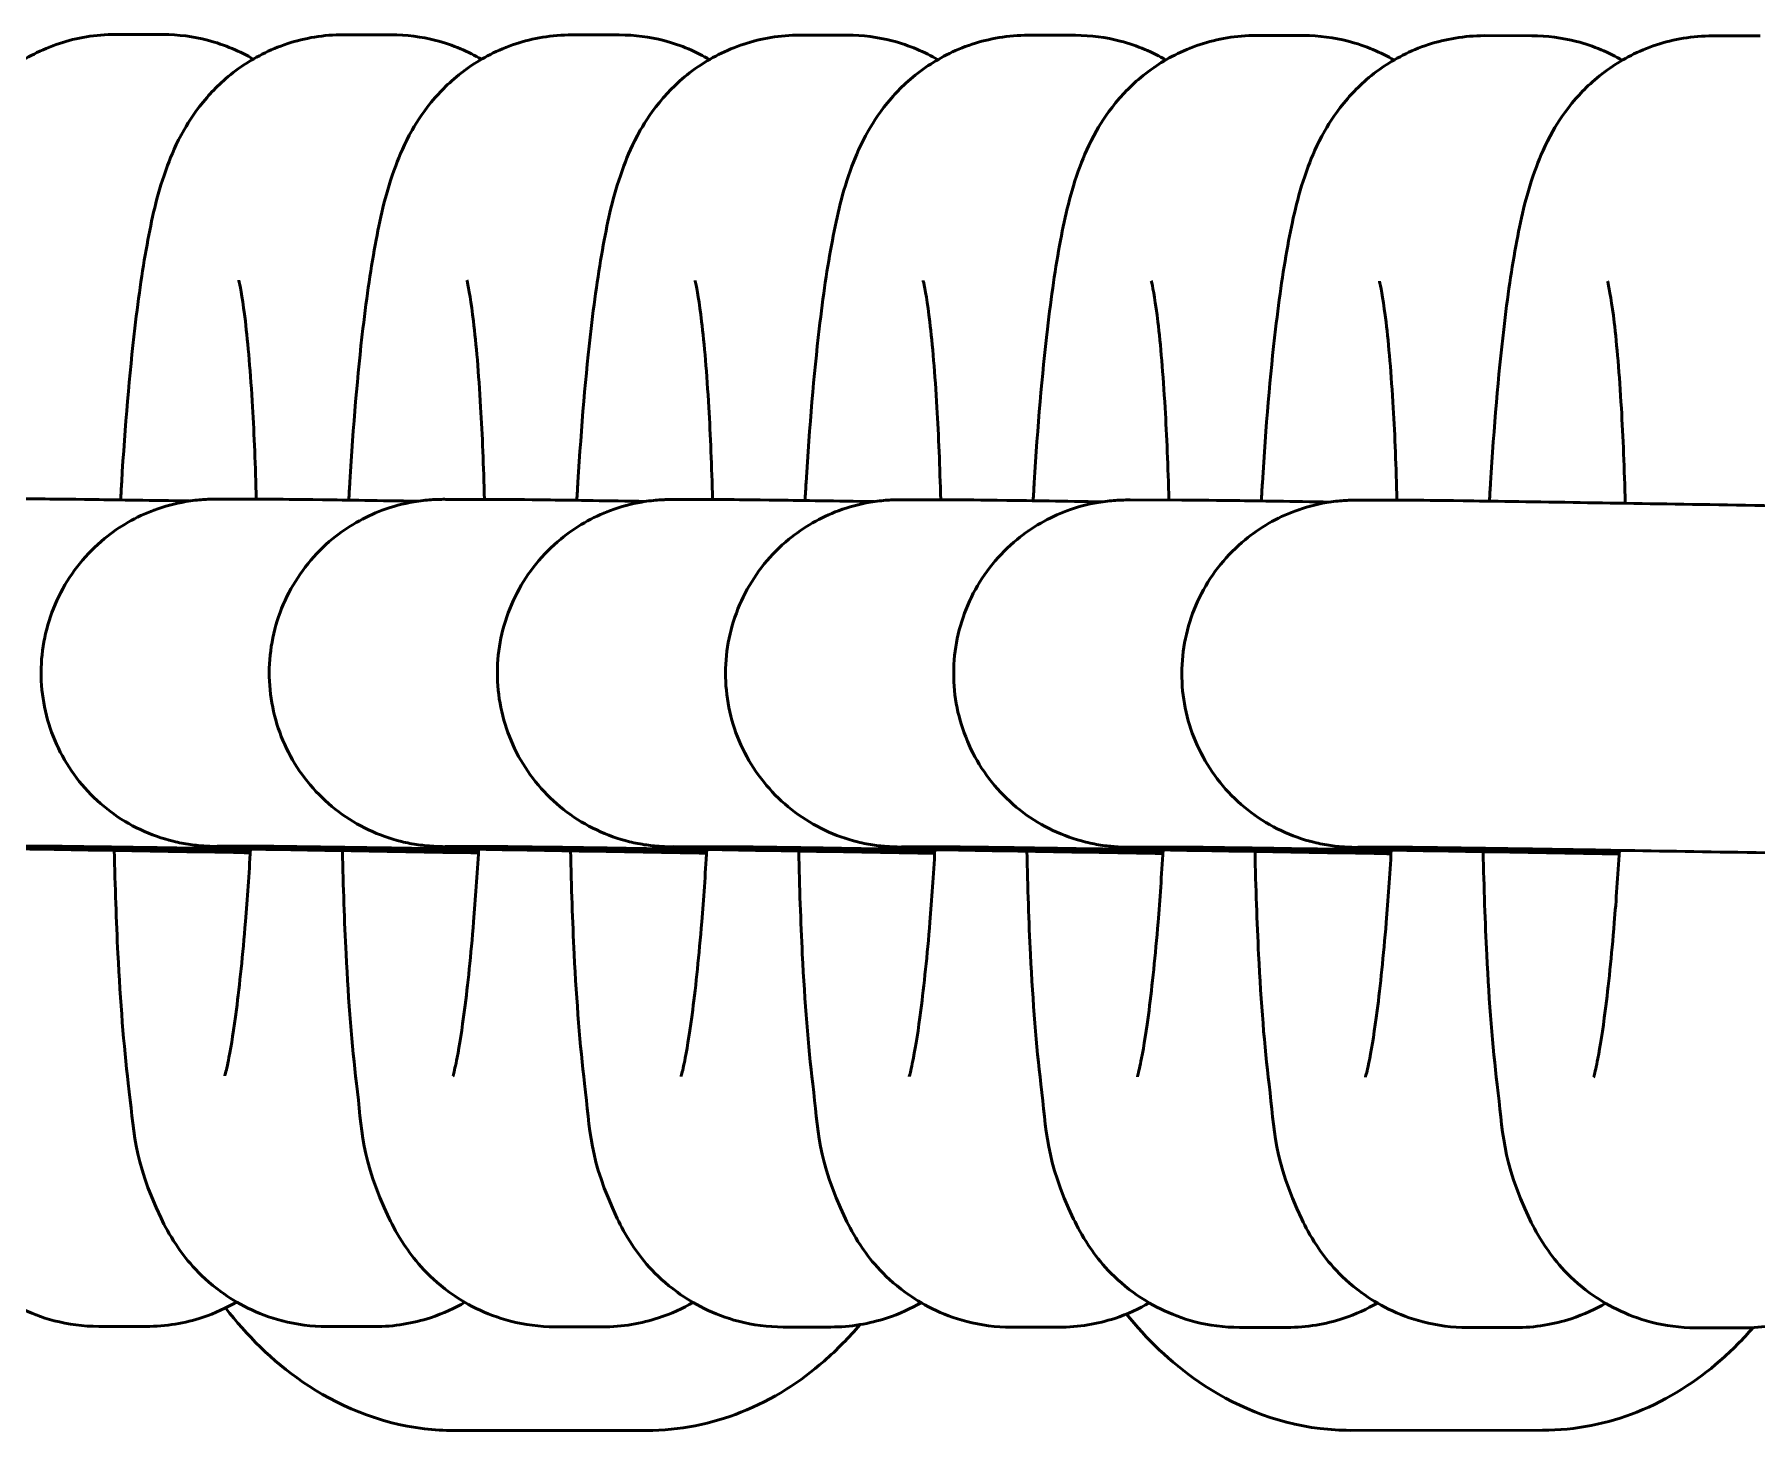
# Model space of a CAD drawing. Header units: millimetres. Extents: x 170 to 5770, y -1450 to 5650.
# Drawn here: x 3913.1 to 3942.87, y 2087.81 to 2111.94 of the extents above; entities that cross this region are included whole.
import ezdxf

# ---------------------------------------------------------------- set-up
doc = ezdxf.new("R2010")
doc.units = ezdxf.units.MM
doc.header["$LTSCALE"] = 10
doc.layers.add('Viditelná (ISO)', color=7, linetype='Continuous', lineweight=50)

# ---------------------------------------------------------------- blocks, each defined once
blk = doc.blocks.new('VVZ-VH101-2')
at = {"layer": 'Viditelná (ISO)'}
for p, q in [((3745.324, -3538.057), (3744.501, -3538.056)), ((3749.267, -3538.061), (3748.445, -3538.06)), ((3753.211, -3538.064), (3752.389, -3538.063)), ((3757.155, -3538.068), (3756.333, -3538.067)), ((3761.099, -3538.071), (3760.277, -3538.07)), ((3765.043, -3538.075), (3764.22, -3538.074)), ((3768.987, -3538.078), (3768.164, -3538.077)), ((3772.93, -3538.082), (3772.108, -3538.081)), ((3742.324, -3546.085), (3743.218, -3546.085)), ((3746.267, -3546.088), (3747.162, -3546.089)), ((3750.211, -3546.092), (3751.106, -3546.092)), ((3754.155, -3546.095), (3755.05, -3546.096)), ((3758.099, -3546.099), (3758.994, -3546.099)), ((3762.043, -3546.102), (3762.937, -3546.103)), ((3765.986, -3546.105), (3766.881, -3546.106)), ((3742.318, -3552.085), (3743.213, -3552.085)), ((3746.262, -3552.088), (3747.157, -3552.089)), ((3750.206, -3552.092), (3751.101, -3552.092)), ((3754.15, -3552.095), (3755.044, -3552.096)), ((3758.094, -3552.099), (3758.988, -3552.099)), ((3762.037, -3552.102), (3762.932, -3552.103)), ((3765.981, -3552.105), (3766.876, -3552.106)), ((3744.212, -3560.387), (3745.034, -3560.388)), ((3748.156, -3560.391), (3748.978, -3560.391)), ((3752.099, -3560.394), (3752.922, -3560.395)), ((3756.043, -3560.398), (3756.866, -3560.398)), ((3759.987, -3560.401), (3760.809, -3560.402)), ((3763.931, -3560.405), (3764.753, -3560.405)), ((3767.875, -3560.408), (3768.697, -3560.409)), ((3771.818, -3560.412), (3772.641, -3560.412)), ((3750.355, -3562.187), (3753.684, -3562.187)), ((3765.843, -3562.184), (3769.171, -3562.183))]:
    blk.add_line(p, q, dxfattribs=at)
for points, knots in [([(3744.501, -3538.056), (3744.161, -3538.056), (3743.825, -3538.115), (3743.213, -3538.316), (3742.947, -3538.462), (3742.468, -3538.793), (3742.282, -3538.978), (3741.95, -3539.359), (3741.834, -3539.543), (3741.603, -3539.947), (3741.524, -3540.14), (3741.284, -3540.783), (3741.202, -3541.164), (3741.031, -3542.063), (3740.958, -3542.568), (3740.8, -3543.919), (3740.724, -3544.818), (3740.658, -3545.89), (3740.652, -3545.994), (3740.646, -3546.099)], [3.141593, 3.141593, 3.141593, 3.141593, 3.174933, 3.174933, 3.211923, 3.211923, 3.259011, 3.259011, 3.321934, 3.321934, 3.41779, 3.41779, 3.668439, 3.668439, 3.93242, 3.93242, 4.302832, 4.302832, 4.342317, 4.342317, 4.342317, 4.342317]), ([(3748.445, -3538.06), (3748.105, -3538.059), (3747.769, -3538.119), (3747.157, -3538.32), (3746.891, -3538.465), (3746.411, -3538.796), (3746.226, -3538.981), (3745.893, -3539.363), (3745.777, -3539.546), (3745.547, -3539.95), (3745.468, -3540.143), (3745.228, -3540.787), (3745.146, -3541.167), (3744.975, -3542.066), (3744.902, -3542.571), (3744.744, -3543.923), (3744.667, -3544.821), (3744.602, -3545.893), (3744.596, -3545.997), (3744.59, -3546.102)], [3.141593, 3.141593, 3.141593, 3.141593, 3.174933, 3.174933, 3.211923, 3.211923, 3.259011, 3.259011, 3.321934, 3.321934, 3.41779, 3.41779, 3.668439, 3.668439, 3.93242, 3.93242, 4.302832, 4.302832, 4.342317, 4.342317, 4.342317, 4.342317]), ([(3746.883, -3538.482), (3746.663, -3538.353), (3746.396, -3538.234), (3745.851, -3538.093), (3745.587, -3538.057), (3745.324, -3538.057)], [9.36660161, 9.36660161, 9.36660161, 9.36660161, 9.39894603, 9.39894603, 9.42477796, 9.42477796, 9.42477796, 9.42477796]), ([(3752.389, -3538.063), (3752.049, -3538.063), (3751.713, -3538.122), (3751.101, -3538.323), (3750.835, -3538.469), (3750.355, -3538.8), (3750.17, -3538.985), (3749.837, -3539.366), (3749.721, -3539.55), (3749.491, -3539.954), (3749.412, -3540.147), (3749.172, -3540.79), (3749.09, -3541.171), (3748.919, -3542.07), (3748.845, -3542.575), (3748.687, -3543.926), (3748.611, -3544.825), (3748.546, -3545.897), (3748.54, -3546.001), (3748.534, -3546.106)], [3.141593, 3.141593, 3.141593, 3.141593, 3.174933, 3.174933, 3.211923, 3.211923, 3.259011, 3.259011, 3.321934, 3.321934, 3.41779, 3.41779, 3.668439, 3.668439, 3.93242, 3.93242, 4.302832, 4.302832, 4.342317, 4.342317, 4.342317, 4.342317]), ([(3750.827, -3538.485), (3750.607, -3538.356), (3750.34, -3538.237), (3749.795, -3538.096), (3749.531, -3538.061), (3749.267, -3538.061)], [9.36660161, 9.36660161, 9.36660161, 9.36660161, 9.39894603, 9.39894603, 9.42477796, 9.42477796, 9.42477796, 9.42477796]), ([(3756.333, -3538.067), (3755.993, -3538.066), (3755.657, -3538.126), (3755.045, -3538.327), (3754.779, -3538.472), (3754.299, -3538.803), (3754.114, -3538.988), (3753.781, -3539.37), (3753.665, -3539.553), (3753.435, -3539.957), (3753.356, -3540.15), (3753.116, -3540.793), (3753.034, -3541.174), (3752.862, -3542.073), (3752.789, -3542.578), (3752.631, -3543.93), (3752.555, -3544.828), (3752.489, -3545.9), (3752.483, -3546.004), (3752.477, -3546.109)], [3.141593, 3.141593, 3.141593, 3.141593, 3.174933, 3.174933, 3.211923, 3.211923, 3.259011, 3.259011, 3.321934, 3.321934, 3.41779, 3.41779, 3.668439, 3.668439, 3.93242, 3.93242, 4.302832, 4.302832, 4.342317, 4.342317, 4.342317, 4.342317]), ([(3754.771, -3538.489), (3754.551, -3538.36), (3754.284, -3538.241), (3753.739, -3538.1), (3753.475, -3538.064), (3753.211, -3538.064)], [9.36660161, 9.36660161, 9.36660161, 9.36660161, 9.39894603, 9.39894603, 9.42477796, 9.42477796, 9.42477796, 9.42477796]), ([(3760.277, -3538.07), (3759.936, -3538.07), (3759.601, -3538.129), (3758.988, -3538.33), (3758.723, -3538.476), (3758.243, -3538.807), (3758.057, -3538.992), (3757.725, -3539.373), (3757.609, -3539.557), (3757.379, -3539.961), (3757.299, -3540.154), (3757.06, -3540.797), (3756.977, -3541.178), (3756.806, -3542.077), (3756.733, -3542.582), (3756.575, -3543.933), (3756.499, -3544.832), (3756.433, -3545.904), (3756.427, -3546.008), (3756.421, -3546.113)], [3.141593, 3.141593, 3.141593, 3.141593, 3.174933, 3.174933, 3.211923, 3.211923, 3.259011, 3.259011, 3.321934, 3.321934, 3.41779, 3.41779, 3.668439, 3.668439, 3.93242, 3.93242, 4.302832, 4.302832, 4.342317, 4.342317, 4.342317, 4.342317]), ([(3758.715, -3538.492), (3758.495, -3538.363), (3758.228, -3538.244), (3757.683, -3538.103), (3757.419, -3538.068), (3757.155, -3538.068)], [9.36660161, 9.36660161, 9.36660161, 9.36660161, 9.39894603, 9.39894603, 9.42477796, 9.42477796, 9.42477796, 9.42477796]), ([(3764.22, -3538.074), (3763.88, -3538.073), (3763.544, -3538.133), (3762.932, -3538.334), (3762.666, -3538.479), (3762.187, -3538.81), (3762.001, -3538.995), (3761.669, -3539.377), (3761.553, -3539.56), (3761.322, -3539.964), (3761.243, -3540.157), (3761.003, -3540.8), (3760.921, -3541.181), (3760.75, -3542.08), (3760.677, -3542.585), (3760.519, -3543.937), (3760.443, -3544.835), (3760.377, -3545.907), (3760.371, -3546.011), (3760.365, -3546.116)], [3.141593, 3.141593, 3.141593, 3.141593, 3.174933, 3.174933, 3.211923, 3.211923, 3.259011, 3.259011, 3.321934, 3.321934, 3.41779, 3.41779, 3.668439, 3.668439, 3.93242, 3.93242, 4.302832, 4.302832, 4.342317, 4.342317, 4.342317, 4.342317]), ([(3762.659, -3538.496), (3762.439, -3538.367), (3762.172, -3538.248), (3761.626, -3538.107), (3761.362, -3538.071), (3761.099, -3538.071)], [9.36660161, 9.36660161, 9.36660161, 9.36660161, 9.39894603, 9.39894603, 9.42477796, 9.42477796, 9.42477796, 9.42477796]), ([(3768.164, -3538.077), (3767.824, -3538.077), (3767.488, -3538.136), (3766.876, -3538.337), (3766.61, -3538.483), (3766.13, -3538.814), (3765.945, -3538.999), (3765.613, -3539.38), (3765.496, -3539.564), (3765.266, -3539.968), (3765.187, -3540.161), (3764.947, -3540.804), (3764.865, -3541.185), (3764.694, -3542.084), (3764.621, -3542.589), (3764.463, -3543.94), (3764.386, -3544.839), (3764.321, -3545.911), (3764.315, -3546.015), (3764.309, -3546.12)], [3.141593, 3.141593, 3.141593, 3.141593, 3.174933, 3.174933, 3.211923, 3.211923, 3.259011, 3.259011, 3.321934, 3.321934, 3.41779, 3.41779, 3.668439, 3.668439, 3.93242, 3.93242, 4.302832, 4.302832, 4.342317, 4.342317, 4.342317, 4.342317]), ([(3766.603, -3538.499), (3766.382, -3538.37), (3766.115, -3538.251), (3765.57, -3538.11), (3765.306, -3538.075), (3765.043, -3538.075)], [9.36660161, 9.36660161, 9.36660161, 9.36660161, 9.39894603, 9.39894603, 9.42477796, 9.42477796, 9.42477796, 9.42477796]), ([(3772.108, -3538.081), (3771.768, -3538.08), (3771.432, -3538.14), (3770.82, -3538.341), (3770.554, -3538.486), (3770.074, -3538.817), (3769.889, -3539.002), (3769.556, -3539.384), (3769.44, -3539.567), (3769.21, -3539.971), (3769.131, -3540.164), (3768.891, -3540.807), (3768.809, -3541.188), (3768.638, -3542.087), (3768.565, -3542.592), (3768.406, -3543.944), (3768.33, -3544.842), (3768.265, -3545.914), (3768.259, -3546.018), (3768.253, -3546.123)], [3.141593, 3.141593, 3.141593, 3.141593, 3.174933, 3.174933, 3.211923, 3.211923, 3.259011, 3.259011, 3.321934, 3.321934, 3.41779, 3.41779, 3.668439, 3.668439, 3.93242, 3.93242, 4.302832, 4.302832, 4.342317, 4.342317, 4.342317, 4.342317]), ([(3770.546, -3538.503), (3770.326, -3538.374), (3770.059, -3538.255), (3769.514, -3538.114), (3769.25, -3538.078), (3768.987, -3538.078)], [9.36660161, 9.36660161, 9.36660161, 9.36660161, 9.39894603, 9.39894603, 9.42477796, 9.42477796, 9.42477796, 9.42477796]), ([(3746.935, -3546.089), (3746.921, -3545.517), (3746.899, -3544.979), (3746.836, -3543.909), (3746.792, -3543.4), (3746.707, -3542.682), (3746.663, -3542.434), (3746.636, -3542.315), (3746.632, -3542.301), (3746.632, -3542.301)], [1.9755379, 1.9755379, 1.9755379, 1.9755379, 2.2153919, 2.2153919, 2.5058014, 2.5058014, 2.7523432, 2.7523432, 2.8150161, 2.8150161, 2.8150161, 2.8150161]), ([(3750.879, -3546.092), (3750.865, -3545.521), (3750.842, -3544.983), (3750.78, -3543.912), (3750.736, -3543.403), (3750.651, -3542.685), (3750.607, -3542.437), (3750.579, -3542.318), (3750.576, -3542.304), (3750.576, -3542.304)], [1.9755379, 1.9755379, 1.9755379, 1.9755379, 2.2153919, 2.2153919, 2.5058014, 2.5058014, 2.7523432, 2.7523432, 2.8150161, 2.8150161, 2.8150161, 2.8150161]), ([(3754.823, -3546.096), (3754.808, -3545.524), (3754.786, -3544.986), (3754.724, -3543.916), (3754.68, -3543.406), (3754.595, -3542.689), (3754.55, -3542.441), (3754.523, -3542.322), (3754.52, -3542.308), (3754.52, -3542.308)], [1.9755379, 1.9755379, 1.9755379, 1.9755379, 2.2153919, 2.2153919, 2.5058014, 2.5058014, 2.7523432, 2.7523432, 2.8150161, 2.8150161, 2.8150161, 2.8150161]), ([(3758.767, -3546.099), (3758.752, -3545.528), (3758.73, -3544.99), (3758.668, -3543.919), (3758.624, -3543.41), (3758.538, -3542.692), (3758.494, -3542.444), (3758.467, -3542.325), (3758.463, -3542.311), (3758.463, -3542.311)], [1.9755379, 1.9755379, 1.9755379, 1.9755379, 2.2153919, 2.2153919, 2.5058014, 2.5058014, 2.7523432, 2.7523432, 2.8150161, 2.8150161, 2.8150161, 2.8150161]), ([(3762.711, -3546.103), (3762.696, -3545.531), (3762.674, -3544.993), (3762.611, -3543.923), (3762.568, -3543.413), (3762.482, -3542.696), (3762.438, -3542.448), (3762.411, -3542.329), (3762.407, -3542.315), (3762.407, -3542.315)], [1.9755379, 1.9755379, 1.9755379, 1.9755379, 2.2153919, 2.2153919, 2.5058014, 2.5058014, 2.7523432, 2.7523432, 2.8150161, 2.8150161, 2.8150161, 2.8150161]), ([(3766.654, -3546.106), (3766.64, -3545.535), (3766.618, -3544.997), (3766.555, -3543.926), (3766.511, -3543.417), (3766.426, -3542.699), (3766.382, -3542.451), (3766.355, -3542.332), (3766.351, -3542.318), (3766.351, -3542.318)], [1.9755379, 1.9755379, 1.9755379, 1.9755379, 2.2153919, 2.2153919, 2.5058014, 2.5058014, 2.7523432, 2.7523432, 2.8150161, 2.8150161, 2.8150161, 2.8150161]), ([(3770.6, -3546.16), (3770.585, -3545.569), (3770.562, -3545.014), (3770.499, -3543.93), (3770.455, -3543.42), (3770.37, -3542.703), (3770.326, -3542.455), (3770.298, -3542.336), (3770.295, -3542.322), (3770.295, -3542.322)], [1.9685499, 1.9685499, 1.9685499, 1.9685499, 2.2153919, 2.2153919, 2.5058014, 2.5058014, 2.7523432, 2.7523432, 2.8150161, 2.8150161, 2.8150161, 2.8150161]), ([(3746.833, -3552.178), (3746.544, -3552.173), (3746.264, -3552.168), (3745.262, -3552.149), (3744.596, -3552.137), (3743.496, -3552.115), (3743.05, -3552.106), (3742.581, -3552.096), (3742.456, -3552.093), (3742.311, -3552.089), (3742.269, -3552.088), (3742.197, -3552.085), (3742.178, -3552.085), (3742.092, -3552.08), (3742.069, -3552.079), (3742.022, -3552.075), (3742.004, -3552.074), (3741.944, -3552.068), (3741.896, -3552.062), (3741.753, -3552.042), (3741.653, -3552.023), (3741.361, -3551.951), (3741.17, -3551.883), (3740.807, -3551.711), (3740.633, -3551.606), (3740.312, -3551.365), (3740.162, -3551.228), (3739.896, -3550.928), (3739.777, -3550.763), (3739.576, -3550.416), (3739.492, -3550.231), (3739.364, -3549.85), (3739.319, -3549.653), (3739.27, -3549.254), (3739.265, -3549.051), (3739.297, -3548.651), (3739.333, -3548.451), (3739.443, -3548.065), (3739.519, -3547.877), (3739.704, -3547.521), (3739.816, -3547.351), (3740.069, -3547.039), (3740.212, -3546.895), (3740.622, -3546.558), (3740.916, -3546.389), (3741.403, -3546.208), (3741.587, -3546.159), (3741.825, -3546.118), (3741.879, -3546.111), (3741.98, -3546.099), (3742.027, -3546.095), (3742.09, -3546.091), (3742.11, -3546.089), (3742.163, -3546.087), (3742.189, -3546.086), (3742.274, -3546.084), (3742.294, -3546.085), (3742.324, -3546.085)], [1.554937, 1.554937, 1.554937, 1.554937, 1.6506, 1.6506, 1.911274, 1.911274, 2.172346, 2.172346, 2.302855, 2.302855, 2.372983, 2.372983, 2.432966, 2.432966, 2.448102, 2.448102, 2.455646, 2.455646, 2.470926, 2.470926, 2.501191, 2.501191, 2.561496, 2.561496, 2.621741, 2.621741, 2.681984, 2.681984, 2.742227, 2.742227, 2.802469, 2.802469, 2.862712, 2.862712, 2.922955, 2.922955, 2.983198, 2.983198, 3.043441, 3.043441, 3.103684, 3.103684, 3.163927, 3.163927, 3.263079, 3.263079, 3.319647, 3.319647, 3.336273, 3.336273, 3.351217, 3.351217, 3.358917, 3.358917, 3.374956, 3.374956, 3.4296, 3.4296, 3.4296, 3.4296]), ([(3750.777, -3552.182), (3750.488, -3552.177), (3750.208, -3552.171), (3749.206, -3552.153), (3748.54, -3552.14), (3747.44, -3552.119), (3746.994, -3552.109), (3746.524, -3552.099), (3746.4, -3552.096), (3746.254, -3552.092), (3746.213, -3552.091), (3746.141, -3552.089), (3746.122, -3552.089), (3746.035, -3552.084), (3746.013, -3552.082), (3745.966, -3552.079), (3745.948, -3552.077), (3745.888, -3552.071), (3745.84, -3552.066), (3745.697, -3552.045), (3745.597, -3552.026), (3745.305, -3551.954), (3745.114, -3551.886), (3744.75, -3551.714), (3744.577, -3551.61), (3744.255, -3551.369), (3744.106, -3551.231), (3743.84, -3550.931), (3743.721, -3550.767), (3743.519, -3550.419), (3743.436, -3550.235), (3743.308, -3549.854), (3743.263, -3549.656), (3743.214, -3549.257), (3743.209, -3549.055), (3743.24, -3548.654), (3743.277, -3548.455), (3743.387, -3548.069), (3743.462, -3547.88), (3743.648, -3547.524), (3743.759, -3547.355), (3744.012, -3547.043), (3744.155, -3546.899), (3744.566, -3546.561), (3744.86, -3546.392), (3745.346, -3546.211), (3745.531, -3546.162), (3745.769, -3546.122), (3745.823, -3546.114), (3745.924, -3546.103), (3745.971, -3546.098), (3746.034, -3546.094), (3746.054, -3546.093), (3746.107, -3546.09), (3746.133, -3546.09), (3746.218, -3546.088), (3746.238, -3546.088), (3746.267, -3546.088)], [1.554937, 1.554937, 1.554937, 1.554937, 1.6506, 1.6506, 1.911274, 1.911274, 2.172346, 2.172346, 2.302855, 2.302855, 2.372983, 2.372983, 2.432966, 2.432966, 2.448102, 2.448102, 2.455646, 2.455646, 2.470926, 2.470926, 2.501191, 2.501191, 2.561496, 2.561496, 2.621741, 2.621741, 2.681984, 2.681984, 2.742227, 2.742227, 2.802469, 2.802469, 2.862712, 2.862712, 2.922955, 2.922955, 2.983198, 2.983198, 3.043441, 3.043441, 3.103684, 3.103684, 3.163927, 3.163927, 3.263079, 3.263079, 3.319647, 3.319647, 3.336273, 3.336273, 3.351217, 3.351217, 3.358917, 3.358917, 3.374956, 3.374956, 3.4296, 3.4296, 3.4296, 3.4296]), ([(3743.218, -3546.085), (3743.384, -3546.085), (3743.666, -3546.089), (3744.557, -3546.101), (3745.12, -3546.11), (3745.782, -3546.12)], [0, 0, 0, 0, 0.3027925, 0.3027925, 0.5743738, 0.5743738, 0.5743738, 0.5743738]), ([(3754.721, -3552.185), (3754.432, -3552.18), (3754.152, -3552.175), (3753.15, -3552.156), (3752.484, -3552.144), (3751.384, -3552.122), (3750.937, -3552.113), (3750.468, -3552.103), (3750.344, -3552.1), (3750.198, -3552.096), (3750.156, -3552.095), (3750.085, -3552.092), (3750.065, -3552.092), (3749.979, -3552.087), (3749.957, -3552.086), (3749.909, -3552.082), (3749.891, -3552.081), (3749.831, -3552.075), (3749.784, -3552.069), (3749.64, -3552.049), (3749.541, -3552.03), (3749.249, -3551.958), (3749.057, -3551.89), (3748.694, -3551.718), (3748.521, -3551.613), (3748.199, -3551.372), (3748.05, -3551.235), (3747.783, -3550.935), (3747.665, -3550.77), (3747.463, -3550.423), (3747.38, -3550.238), (3747.252, -3549.857), (3747.207, -3549.66), (3747.157, -3549.261), (3747.153, -3549.058), (3747.184, -3548.658), (3747.22, -3548.458), (3747.331, -3548.072), (3747.406, -3547.884), (3747.592, -3547.528), (3747.703, -3547.358), (3747.956, -3547.046), (3748.099, -3546.902), (3748.51, -3546.565), (3748.804, -3546.396), (3749.29, -3546.215), (3749.475, -3546.166), (3749.713, -3546.125), (3749.767, -3546.118), (3749.867, -3546.106), (3749.915, -3546.102), (3749.977, -3546.098), (3749.997, -3546.096), (3750.051, -3546.094), (3750.077, -3546.093), (3750.162, -3546.091), (3750.181, -3546.091), (3750.211, -3546.092)], [1.554937, 1.554937, 1.554937, 1.554937, 1.6506, 1.6506, 1.911274, 1.911274, 2.172346, 2.172346, 2.302855, 2.302855, 2.372983, 2.372983, 2.432966, 2.432966, 2.448102, 2.448102, 2.455646, 2.455646, 2.470926, 2.470926, 2.501191, 2.501191, 2.561496, 2.561496, 2.621741, 2.621741, 2.681984, 2.681984, 2.742227, 2.742227, 2.802469, 2.802469, 2.862712, 2.862712, 2.922955, 2.922955, 2.983198, 2.983198, 3.043441, 3.043441, 3.103684, 3.103684, 3.163927, 3.163927, 3.263079, 3.263079, 3.319647, 3.319647, 3.336273, 3.336273, 3.351217, 3.351217, 3.358917, 3.358917, 3.374956, 3.374956, 3.4296, 3.4296, 3.4296, 3.4296]), ([(3747.162, -3546.089), (3747.327, -3546.089), (3747.61, -3546.093), (3748.501, -3546.105), (3749.064, -3546.113), (3749.726, -3546.124)], [0, 0, 0, 0, 0.3027925, 0.3027925, 0.5743738, 0.5743738, 0.5743738, 0.5743738]), ([(3758.665, -3552.189), (3758.376, -3552.184), (3758.095, -3552.178), (3757.093, -3552.16), (3756.427, -3552.147), (3755.328, -3552.126), (3754.881, -3552.116), (3754.412, -3552.106), (3754.287, -3552.103), (3754.142, -3552.099), (3754.1, -3552.098), (3754.029, -3552.096), (3754.009, -3552.096), (3753.923, -3552.091), (3753.901, -3552.089), (3753.853, -3552.086), (3753.835, -3552.084), (3753.775, -3552.078), (3753.727, -3552.073), (3753.584, -3552.052), (3753.484, -3552.033), (3753.193, -3551.961), (3753.001, -3551.893), (3752.638, -3551.721), (3752.464, -3551.617), (3752.143, -3551.376), (3751.994, -3551.238), (3751.727, -3550.938), (3751.608, -3550.774), (3751.407, -3550.426), (3751.323, -3550.241), (3751.195, -3549.861), (3751.151, -3549.663), (3751.101, -3549.264), (3751.097, -3549.062), (3751.128, -3548.661), (3751.164, -3548.462), (3751.275, -3548.076), (3751.35, -3547.887), (3751.536, -3547.531), (3751.647, -3547.362), (3751.9, -3547.05), (3752.043, -3546.906), (3752.453, -3546.568), (3752.748, -3546.399), (3753.234, -3546.218), (3753.418, -3546.169), (3753.656, -3546.129), (3753.711, -3546.121), (3753.811, -3546.11), (3753.859, -3546.105), (3753.921, -3546.101), (3753.941, -3546.1), (3753.995, -3546.097), (3754.021, -3546.097), (3754.106, -3546.095), (3754.125, -3546.095), (3754.155, -3546.095)], [1.554937, 1.554937, 1.554937, 1.554937, 1.6506, 1.6506, 1.911274, 1.911274, 2.172346, 2.172346, 2.302855, 2.302855, 2.372983, 2.372983, 2.432966, 2.432966, 2.448102, 2.448102, 2.455646, 2.455646, 2.470926, 2.470926, 2.501191, 2.501191, 2.561496, 2.561496, 2.621741, 2.621741, 2.681984, 2.681984, 2.742227, 2.742227, 2.802469, 2.802469, 2.862712, 2.862712, 2.922955, 2.922955, 2.983198, 2.983198, 3.043441, 3.043441, 3.103684, 3.103684, 3.163927, 3.163927, 3.263079, 3.263079, 3.319647, 3.319647, 3.336273, 3.336273, 3.351217, 3.351217, 3.358917, 3.358917, 3.374956, 3.374956, 3.4296, 3.4296, 3.4296, 3.4296]), ([(3751.106, -3546.092), (3751.271, -3546.092), (3751.554, -3546.096), (3752.444, -3546.108), (3753.008, -3546.117), (3753.67, -3546.127)], [0, 0, 0, 0, 0.3027925, 0.3027925, 0.5743738, 0.5743738, 0.5743738, 0.5743738]), ([(3762.609, -3552.192), (3762.32, -3552.187), (3762.039, -3552.182), (3761.037, -3552.163), (3760.371, -3552.151), (3759.272, -3552.129), (3758.825, -3552.12), (3758.356, -3552.11), (3758.231, -3552.107), (3758.086, -3552.103), (3758.044, -3552.102), (3757.973, -3552.099), (3757.953, -3552.099), (3757.867, -3552.094), (3757.844, -3552.093), (3757.797, -3552.089), (3757.779, -3552.088), (3757.719, -3552.082), (3757.671, -3552.076), (3757.528, -3552.056), (3757.428, -3552.037), (3757.136, -3551.965), (3756.945, -3551.897), (3756.582, -3551.725), (3756.408, -3551.62), (3756.087, -3551.379), (3755.938, -3551.242), (3755.671, -3550.942), (3755.552, -3550.777), (3755.351, -3550.43), (3755.267, -3550.245), (3755.139, -3549.864), (3755.094, -3549.666), (3755.045, -3549.268), (3755.041, -3549.065), (3755.072, -3548.665), (3755.108, -3548.465), (3755.219, -3548.079), (3755.294, -3547.891), (3755.48, -3547.535), (3755.591, -3547.365), (3755.844, -3547.053), (3755.987, -3546.909), (3756.397, -3546.572), (3756.692, -3546.403), (3757.178, -3546.222), (3757.362, -3546.172), (3757.6, -3546.132), (3757.655, -3546.124), (3757.755, -3546.113), (3757.802, -3546.109), (3757.865, -3546.105), (3757.885, -3546.103), (3757.939, -3546.101), (3757.965, -3546.1), (3758.05, -3546.098), (3758.069, -3546.098), (3758.099, -3546.099)], [1.554937, 1.554937, 1.554937, 1.554937, 1.6506, 1.6506, 1.911274, 1.911274, 2.172346, 2.172346, 2.302855, 2.302855, 2.372983, 2.372983, 2.432966, 2.432966, 2.448102, 2.448102, 2.455646, 2.455646, 2.470926, 2.470926, 2.501191, 2.501191, 2.561496, 2.561496, 2.621741, 2.621741, 2.681984, 2.681984, 2.742227, 2.742227, 2.802469, 2.802469, 2.862712, 2.862712, 2.922955, 2.922955, 2.983198, 2.983198, 3.043441, 3.043441, 3.103684, 3.103684, 3.163927, 3.163927, 3.263079, 3.263079, 3.319647, 3.319647, 3.336273, 3.336273, 3.351217, 3.351217, 3.358917, 3.358917, 3.374956, 3.374956, 3.4296, 3.4296, 3.4296, 3.4296]), ([(3755.05, -3546.096), (3755.215, -3546.096), (3755.497, -3546.1), (3756.388, -3546.112), (3756.952, -3546.12), (3757.613, -3546.131)], [0, 0, 0, 0, 0.3027925, 0.3027925, 0.5743738, 0.5743738, 0.5743738, 0.5743738]), ([(3766.552, -3552.196), (3766.264, -3552.19), (3765.983, -3552.185), (3764.981, -3552.167), (3764.315, -3552.154), (3763.215, -3552.133), (3762.769, -3552.123), (3762.3, -3552.113), (3762.175, -3552.11), (3762.03, -3552.106), (3761.988, -3552.105), (3761.916, -3552.103), (3761.897, -3552.103), (3761.811, -3552.098), (3761.788, -3552.096), (3761.741, -3552.093), (3761.723, -3552.091), (3761.663, -3552.085), (3761.615, -3552.08), (3761.472, -3552.059), (3761.372, -3552.04), (3761.08, -3551.968), (3760.889, -3551.9), (3760.526, -3551.728), (3760.352, -3551.624), (3760.031, -3551.383), (3759.881, -3551.245), (3759.615, -3550.945), (3759.496, -3550.781), (3759.295, -3550.433), (3759.211, -3550.248), (3759.083, -3549.868), (3759.038, -3549.67), (3758.989, -3549.271), (3758.984, -3549.069), (3759.016, -3548.668), (3759.052, -3548.469), (3759.163, -3548.083), (3759.238, -3547.894), (3759.423, -3547.538), (3759.535, -3547.369), (3759.788, -3547.057), (3759.931, -3546.913), (3760.341, -3546.575), (3760.636, -3546.406), (3761.122, -3546.225), (3761.306, -3546.176), (3761.544, -3546.136), (3761.598, -3546.128), (3761.699, -3546.117), (3761.746, -3546.112), (3761.809, -3546.108), (3761.829, -3546.107), (3761.882, -3546.104), (3761.908, -3546.104), (3761.993, -3546.102), (3762.013, -3546.102), (3762.043, -3546.102)], [1.554937, 1.554937, 1.554937, 1.554937, 1.6506, 1.6506, 1.911274, 1.911274, 2.172346, 2.172346, 2.302855, 2.302855, 2.372983, 2.372983, 2.432966, 2.432966, 2.448102, 2.448102, 2.455646, 2.455646, 2.470926, 2.470926, 2.501191, 2.501191, 2.561496, 2.561496, 2.621741, 2.621741, 2.681984, 2.681984, 2.742227, 2.742227, 2.802469, 2.802469, 2.862712, 2.862712, 2.922955, 2.922955, 2.983198, 2.983198, 3.043441, 3.043441, 3.103684, 3.103684, 3.163927, 3.163927, 3.263079, 3.263079, 3.319647, 3.319647, 3.336273, 3.336273, 3.351217, 3.351217, 3.358917, 3.358917, 3.374956, 3.374956, 3.4296, 3.4296, 3.4296, 3.4296]), ([(3758.994, -3546.099), (3759.159, -3546.099), (3759.441, -3546.103), (3760.332, -3546.115), (3760.895, -3546.124), (3761.557, -3546.134)], [0, 0, 0, 0, 0.3027925, 0.3027925, 0.5743738, 0.5743738, 0.5743738, 0.5743738]), ([(3770.496, -3552.199), (3770.207, -3552.194), (3769.927, -3552.189), (3768.925, -3552.17), (3768.259, -3552.158), (3767.159, -3552.136), (3766.713, -3552.127), (3766.243, -3552.117), (3766.119, -3552.114), (3765.973, -3552.11), (3765.932, -3552.109), (3765.86, -3552.106), (3765.841, -3552.106), (3765.755, -3552.101), (3765.732, -3552.1), (3765.685, -3552.096), (3765.667, -3552.095), (3765.607, -3552.089), (3765.559, -3552.083), (3765.416, -3552.063), (3765.316, -3552.044), (3765.024, -3551.972), (3764.833, -3551.904), (3764.47, -3551.732), (3764.296, -3551.627), (3763.975, -3551.386), (3763.825, -3551.249), (3763.559, -3550.949), (3763.44, -3550.784), (3763.238, -3550.437), (3763.155, -3550.252), (3763.027, -3549.871), (3762.982, -3549.673), (3762.933, -3549.275), (3762.928, -3549.072), (3762.96, -3548.672), (3762.996, -3548.472), (3763.106, -3548.086), (3763.182, -3547.898), (3763.367, -3547.542), (3763.479, -3547.372), (3763.732, -3547.06), (3763.875, -3546.916), (3764.285, -3546.579), (3764.579, -3546.41), (3765.065, -3546.229), (3765.25, -3546.179), (3765.488, -3546.139), (3765.542, -3546.131), (3765.643, -3546.12), (3765.69, -3546.116), (3765.753, -3546.112), (3765.773, -3546.11), (3765.826, -3546.108), (3765.852, -3546.107), (3765.937, -3546.105), (3765.957, -3546.105), (3765.986, -3546.105)], [1.554937, 1.554937, 1.554937, 1.554937, 1.6506, 1.6506, 1.911274, 1.911274, 2.172346, 2.172346, 2.302855, 2.302855, 2.372983, 2.372983, 2.432966, 2.432966, 2.448102, 2.448102, 2.455646, 2.455646, 2.470926, 2.470926, 2.501191, 2.501191, 2.561496, 2.561496, 2.621741, 2.621741, 2.681984, 2.681984, 2.742227, 2.742227, 2.802469, 2.802469, 2.862712, 2.862712, 2.922955, 2.922955, 2.983198, 2.983198, 3.043441, 3.043441, 3.103684, 3.103684, 3.163927, 3.163927, 3.263079, 3.263079, 3.319647, 3.319647, 3.336273, 3.336273, 3.351217, 3.351217, 3.358917, 3.358917, 3.374956, 3.374956, 3.4296, 3.4296, 3.4296, 3.4296]), ([(3762.937, -3546.103), (3763.103, -3546.103), (3763.385, -3546.107), (3764.276, -3546.119), (3764.839, -3546.127), (3765.501, -3546.138)], [0, 0, 0, 0, 0.3027925, 0.3027925, 0.5743738, 0.5743738, 0.5743738, 0.5743738]), ([(3766.881, -3546.106), (3767.047, -3546.106), (3767.329, -3546.11), (3768.272, -3546.123), (3768.927, -3546.133), (3770.354, -3546.156), (3771.11, -3546.168), (3772.714, -3546.194), (3773.582, -3546.209), (3775.315, -3546.239), (3776.202, -3546.255), (3777.886, -3546.285), (3778.704, -3546.299), (3780.17, -3546.327), (3780.836, -3546.339), (3781.936, -3546.361), (3782.382, -3546.37), (3782.852, -3546.38), (3782.976, -3546.383), (3783.121, -3546.387), (3783.163, -3546.388), (3783.235, -3546.391), (3783.254, -3546.391), (3783.34, -3546.396), (3783.363, -3546.397), (3783.41, -3546.401), (3783.428, -3546.402), (3783.488, -3546.408), (3783.536, -3546.414), (3783.679, -3546.434), (3783.779, -3546.453), (3784.071, -3546.525), (3784.262, -3546.593), (3784.625, -3546.765), (3784.799, -3546.87), (3785.12, -3547.111), (3785.27, -3547.248), (3785.536, -3547.548), (3785.655, -3547.713), (3785.857, -3548.06), (3785.94, -3548.245), (3786.068, -3548.626), (3786.113, -3548.823), (3786.162, -3549.222), (3786.167, -3549.425), (3786.135, -3549.825), (3786.099, -3550.025), (3785.989, -3550.411), (3785.913, -3550.599), (3785.728, -3550.955), (3785.616, -3551.125), (3785.363, -3551.437), (3785.22, -3551.581), (3784.81, -3551.918), (3784.516, -3552.087), (3784.029, -3552.268), (3783.845, -3552.317), (3783.607, -3552.358), (3783.553, -3552.365), (3783.452, -3552.377), (3783.405, -3552.381), (3783.342, -3552.385), (3783.322, -3552.386), (3783.269, -3552.389), (3783.243, -3552.39), (3783.158, -3552.392), (3783.138, -3552.391), (3783.108, -3552.391)], [0, 0, 0, 0, 0.302792, 0.302792, 0.608352, 0.608352, 0.868602, 0.868602, 1.129431, 1.129431, 1.390028, 1.390028, 1.6506, 1.6506, 1.911274, 1.911274, 2.172346, 2.172346, 2.302855, 2.302855, 2.372983, 2.372983, 2.432966, 2.432966, 2.448102, 2.448102, 2.455646, 2.455646, 2.470926, 2.470926, 2.501191, 2.501191, 2.561496, 2.561496, 2.621741, 2.621741, 2.681984, 2.681984, 2.742227, 2.742227, 2.802469, 2.802469, 2.862712, 2.862712, 2.922955, 2.922955, 2.983198, 2.983198, 3.043441, 3.043441, 3.103684, 3.103684, 3.163927, 3.163927, 3.263079, 3.263079, 3.319647, 3.319647, 3.336273, 3.336273, 3.351217, 3.351217, 3.358917, 3.358917, 3.374956, 3.374956, 3.4296, 3.4296, 3.4296, 3.4296]), ([(3746.832, -3552.2), (3746.788, -3552.2), (3746.745, -3552.199), (3745.838, -3552.183), (3744.975, -3552.169), (3743.378, -3552.142), (3742.624, -3552.13), (3741.321, -3552.109), (3740.754, -3552.101), (3739.878, -3552.088), (3739.555, -3552.084), (3739.326, -3552.082), (3739.285, -3552.082), (3739.269, -3552.082)], [2.282411, 2.282411, 2.282411, 2.282411, 2.29548, 2.29548, 2.555348, 2.555348, 2.815187, 2.815187, 3.07483, 3.07483, 3.333704, 3.333704, 3.418973, 3.418973, 3.418973, 3.418973]), ([(3750.776, -3552.204), (3750.732, -3552.203), (3750.689, -3552.202), (3749.782, -3552.187), (3748.919, -3552.172), (3747.322, -3552.146), (3746.568, -3552.133), (3745.265, -3552.113), (3744.698, -3552.104), (3743.822, -3552.092), (3743.498, -3552.088), (3743.27, -3552.086), (3743.228, -3552.085), (3743.213, -3552.085)], [2.282411, 2.282411, 2.282411, 2.282411, 2.29548, 2.29548, 2.555348, 2.555348, 2.815187, 2.815187, 3.07483, 3.07483, 3.333704, 3.333704, 3.418973, 3.418973, 3.418973, 3.418973]), ([(3754.719, -3552.207), (3754.676, -3552.207), (3754.632, -3552.206), (3753.726, -3552.19), (3752.862, -3552.176), (3751.266, -3552.149), (3750.512, -3552.137), (3749.208, -3552.116), (3748.642, -3552.108), (3747.766, -3552.095), (3747.442, -3552.091), (3747.214, -3552.089), (3747.172, -3552.089), (3747.157, -3552.089)], [2.282411, 2.282411, 2.282411, 2.282411, 2.29548, 2.29548, 2.555348, 2.555348, 2.815187, 2.815187, 3.07483, 3.07483, 3.333704, 3.333704, 3.418973, 3.418973, 3.418973, 3.418973]), ([(3758.663, -3552.211), (3758.62, -3552.21), (3758.576, -3552.209), (3757.669, -3552.194), (3756.806, -3552.179), (3755.209, -3552.153), (3754.456, -3552.14), (3753.152, -3552.12), (3752.586, -3552.111), (3751.71, -3552.099), (3751.386, -3552.095), (3751.158, -3552.093), (3751.116, -3552.092), (3751.101, -3552.092)], [2.282411, 2.282411, 2.282411, 2.282411, 2.29548, 2.29548, 2.555348, 2.555348, 2.815187, 2.815187, 3.07483, 3.07483, 3.333704, 3.333704, 3.418973, 3.418973, 3.418973, 3.418973]), ([(3762.607, -3552.214), (3762.564, -3552.214), (3762.52, -3552.213), (3761.613, -3552.197), (3760.75, -3552.183), (3759.153, -3552.156), (3758.4, -3552.144), (3757.096, -3552.123), (3756.529, -3552.115), (3755.653, -3552.102), (3755.33, -3552.098), (3755.102, -3552.096), (3755.06, -3552.096), (3755.044, -3552.096)], [2.282411, 2.282411, 2.282411, 2.282411, 2.29548, 2.29548, 2.555348, 2.555348, 2.815187, 2.815187, 3.07483, 3.07483, 3.333704, 3.333704, 3.418973, 3.418973, 3.418973, 3.418973]), ([(3766.551, -3552.218), (3766.507, -3552.217), (3766.464, -3552.216), (3765.557, -3552.201), (3764.694, -3552.186), (3763.097, -3552.16), (3762.344, -3552.147), (3761.04, -3552.127), (3760.473, -3552.118), (3759.597, -3552.106), (3759.274, -3552.102), (3759.046, -3552.1), (3759.004, -3552.099), (3758.988, -3552.099)], [2.282411, 2.282411, 2.282411, 2.282411, 2.29548, 2.29548, 2.555348, 2.555348, 2.815187, 2.815187, 3.07483, 3.07483, 3.333704, 3.333704, 3.418973, 3.418973, 3.418973, 3.418973]), ([(3770.495, -3552.221), (3770.451, -3552.221), (3770.408, -3552.22), (3769.501, -3552.204), (3768.638, -3552.19), (3767.041, -3552.163), (3766.287, -3552.151), (3764.984, -3552.13), (3764.417, -3552.122), (3763.541, -3552.109), (3763.218, -3552.105), (3762.989, -3552.103), (3762.947, -3552.103), (3762.932, -3552.103)], [2.282411, 2.282411, 2.282411, 2.282411, 2.29548, 2.29548, 2.555348, 2.555348, 2.815187, 2.815187, 3.07483, 3.07483, 3.333704, 3.333704, 3.418973, 3.418973, 3.418973, 3.418973]), ([(3783.015, -3552.387), (3783.015, -3552.387), (3783.014, -3552.387), (3783.006, -3552.386), (3782.977, -3552.385), (3782.845, -3552.382), (3782.686, -3552.378), (3782.167, -3552.367), (3781.739, -3552.358), (3780.673, -3552.337), (3780.011, -3552.325), (3778.552, -3552.298), (3777.736, -3552.283), (3776.056, -3552.253), (3775.171, -3552.237), (3773.445, -3552.208), (3772.581, -3552.193), (3770.985, -3552.167), (3770.231, -3552.154), (3768.927, -3552.134), (3768.361, -3552.125), (3767.485, -3552.113), (3767.161, -3552.109), (3766.933, -3552.107), (3766.891, -3552.106), (3766.876, -3552.106)], [1.026779, 1.026779, 1.026779, 1.026779, 1.03655, 1.03655, 1.107138, 1.107138, 1.274704, 1.274704, 1.518562, 1.518562, 1.7763, 1.7763, 2.035706, 2.035706, 2.29548, 2.29548, 2.555348, 2.555348, 2.815187, 2.815187, 3.07483, 3.07483, 3.333704, 3.333704, 3.418973, 3.418973, 3.418973, 3.418973]), ([(3740.538, -3552.157), (3740.55, -3552.78), (3740.571, -3553.379), (3740.642, -3554.775), (3740.7, -3555.525), (3740.877, -3556.989), (3740.855, -3557.484), (3741.409, -3558.646), (3741.487, -3558.795), (3741.757, -3559.198), (3741.971, -3559.485), (3742.647, -3559.98), (3743.004, -3560.176), (3743.684, -3560.351), (3743.948, -3560.387), (3744.212, -3560.387)], [5.072131, 5.072131, 5.072131, 5.072131, 5.306068, 5.306068, 5.653445, 5.653445, 6.082135, 6.082135, 6.137624, 6.137624, 6.210615, 6.210615, 6.257353, 6.257353, 6.283185, 6.283185, 6.283185, 6.283185]), ([(3744.481, -3552.16), (3744.494, -3552.783), (3744.515, -3553.382), (3744.585, -3554.778), (3744.644, -3555.528), (3744.821, -3556.993), (3744.799, -3557.488), (3745.352, -3558.65), (3745.431, -3558.798), (3745.701, -3559.202), (3745.915, -3559.488), (3746.591, -3559.983), (3746.948, -3560.179), (3747.628, -3560.355), (3747.892, -3560.39), (3748.156, -3560.391)], [5.072131, 5.072131, 5.072131, 5.072131, 5.306068, 5.306068, 5.653445, 5.653445, 6.082135, 6.082135, 6.137624, 6.137624, 6.210615, 6.210615, 6.257353, 6.257353, 6.283185, 6.283185, 6.283185, 6.283185]), ([(3746.391, -3556.059), (3746.391, -3556.059), (3746.394, -3556.048), (3746.413, -3555.98), (3746.437, -3555.876), (3746.503, -3555.532), (3746.549, -3555.248), (3746.648, -3554.481), (3746.701, -3553.964), (3746.781, -3552.996), (3746.81, -3552.576), (3746.835, -3552.138)], [0.3232379, 0.3232379, 0.3232379, 0.3232379, 0.3794022, 0.3794022, 0.5219959, 0.5219959, 0.7329851, 0.7329851, 1.000794, 1.000794, 1.1831993, 1.1831993, 1.1831993, 1.1831993]), ([(3748.425, -3552.164), (3748.438, -3552.787), (3748.459, -3553.386), (3748.529, -3554.782), (3748.588, -3555.532), (3748.765, -3556.996), (3748.742, -3557.491), (3749.296, -3558.653), (3749.375, -3558.802), (3749.645, -3559.205), (3749.859, -3559.492), (3750.535, -3559.987), (3750.892, -3560.183), (3751.572, -3560.358), (3751.836, -3560.394), (3752.099, -3560.394)], [5.072131, 5.072131, 5.072131, 5.072131, 5.306068, 5.306068, 5.653445, 5.653445, 6.082135, 6.082135, 6.137624, 6.137624, 6.210615, 6.210615, 6.257353, 6.257353, 6.283185, 6.283185, 6.283185, 6.283185]), ([(3750.334, -3556.063), (3750.334, -3556.063), (3750.338, -3556.052), (3750.356, -3555.983), (3750.381, -3555.88), (3750.447, -3555.536), (3750.492, -3555.252), (3750.591, -3554.485), (3750.645, -3553.968), (3750.724, -3552.999), (3750.754, -3552.58), (3750.779, -3552.141)], [0.3232379, 0.3232379, 0.3232379, 0.3232379, 0.3794022, 0.3794022, 0.5219959, 0.5219959, 0.7329851, 0.7329851, 1.000794, 1.000794, 1.1831993, 1.1831993, 1.1831993, 1.1831993]), ([(3752.369, -3552.167), (3752.382, -3552.79), (3752.402, -3553.389), (3752.473, -3554.785), (3752.531, -3555.535), (3752.708, -3557), (3752.686, -3557.495), (3753.24, -3558.657), (3753.318, -3558.805), (3753.588, -3559.209), (3753.803, -3559.495), (3754.479, -3559.99), (3754.836, -3560.186), (3755.516, -3560.362), (3755.78, -3560.397), (3756.043, -3560.398)], [5.072131, 5.072131, 5.072131, 5.072131, 5.306068, 5.306068, 5.653445, 5.653445, 6.082135, 6.082135, 6.137624, 6.137624, 6.210615, 6.210615, 6.257353, 6.257353, 6.283185, 6.283185, 6.283185, 6.283185]), ([(3754.278, -3556.066), (3754.278, -3556.066), (3754.282, -3556.055), (3754.3, -3555.987), (3754.325, -3555.883), (3754.391, -3555.539), (3754.436, -3555.255), (3754.535, -3554.488), (3754.589, -3553.971), (3754.668, -3553.003), (3754.697, -3552.583), (3754.723, -3552.145)], [0.3232379, 0.3232379, 0.3232379, 0.3232379, 0.3794022, 0.3794022, 0.5219959, 0.5219959, 0.7329851, 0.7329851, 1.000794, 1.000794, 1.1831993, 1.1831993, 1.1831993, 1.1831993]), ([(3756.313, -3552.171), (3756.326, -3552.794), (3756.346, -3553.392), (3756.417, -3554.789), (3756.475, -3555.539), (3756.652, -3557.003), (3756.63, -3557.498), (3757.184, -3558.66), (3757.262, -3558.809), (3757.532, -3559.212), (3757.746, -3559.498), (3758.423, -3559.994), (3758.779, -3560.189), (3759.459, -3560.365), (3759.723, -3560.401), (3759.987, -3560.401)], [5.072131, 5.072131, 5.072131, 5.072131, 5.306068, 5.306068, 5.653445, 5.653445, 6.082135, 6.082135, 6.137624, 6.137624, 6.210615, 6.210615, 6.257353, 6.257353, 6.283185, 6.283185, 6.283185, 6.283185]), ([(3758.222, -3556.07), (3758.222, -3556.07), (3758.225, -3556.059), (3758.244, -3555.99), (3758.269, -3555.887), (3758.335, -3555.542), (3758.38, -3555.259), (3758.479, -3554.492), (3758.533, -3553.974), (3758.612, -3553.006), (3758.641, -3552.587), (3758.667, -3552.148)], [0.3232379, 0.3232379, 0.3232379, 0.3232379, 0.3794022, 0.3794022, 0.5219959, 0.5219959, 0.7329851, 0.7329851, 1.000794, 1.000794, 1.1831993, 1.1831993, 1.1831993, 1.1831993]), ([(3760.257, -3552.174), (3760.269, -3552.797), (3760.29, -3553.396), (3760.361, -3554.792), (3760.419, -3555.542), (3760.596, -3557.007), (3760.574, -3557.502), (3761.128, -3558.664), (3761.206, -3558.812), (3761.476, -3559.216), (3761.69, -3559.502), (3762.366, -3559.997), (3762.723, -3560.193), (3763.403, -3560.369), (3763.667, -3560.404), (3763.931, -3560.405)], [5.072131, 5.072131, 5.072131, 5.072131, 5.306068, 5.306068, 5.653445, 5.653445, 6.082135, 6.082135, 6.137624, 6.137624, 6.210615, 6.210615, 6.257353, 6.257353, 6.283185, 6.283185, 6.283185, 6.283185]), ([(3762.166, -3556.073), (3762.166, -3556.073), (3762.169, -3556.062), (3762.188, -3555.994), (3762.212, -3555.89), (3762.279, -3555.546), (3762.324, -3555.262), (3762.423, -3554.495), (3762.477, -3553.978), (3762.556, -3553.01), (3762.585, -3552.59), (3762.611, -3552.152)], [0.3232379, 0.3232379, 0.3232379, 0.3232379, 0.3794022, 0.3794022, 0.5219959, 0.5219959, 0.7329851, 0.7329851, 1.000794, 1.000794, 1.1831993, 1.1831993, 1.1831993, 1.1831993]), ([(3764.2, -3552.178), (3764.213, -3552.801), (3764.234, -3553.399), (3764.304, -3554.796), (3764.363, -3555.546), (3764.54, -3557.01), (3764.518, -3557.505), (3765.071, -3558.667), (3765.15, -3558.816), (3765.42, -3559.219), (3765.634, -3559.505), (3766.31, -3560.001), (3766.667, -3560.196), (3767.347, -3560.372), (3767.611, -3560.408), (3767.875, -3560.408)], [5.072131, 5.072131, 5.072131, 5.072131, 5.306068, 5.306068, 5.653445, 5.653445, 6.082135, 6.082135, 6.137624, 6.137624, 6.210615, 6.210615, 6.257353, 6.257353, 6.283185, 6.283185, 6.283185, 6.283185]), ([(3766.11, -3556.077), (3766.11, -3556.077), (3766.113, -3556.066), (3766.132, -3555.997), (3766.156, -3555.894), (3766.222, -3555.549), (3766.268, -3555.266), (3766.367, -3554.499), (3766.42, -3553.981), (3766.5, -3553.013), (3766.529, -3552.594), (3766.555, -3552.155)], [0.3232379, 0.3232379, 0.3232379, 0.3232379, 0.3794022, 0.3794022, 0.5219959, 0.5219959, 0.7329851, 0.7329851, 1.000794, 1.000794, 1.1831993, 1.1831993, 1.1831993, 1.1831993]), ([(3768.144, -3552.181), (3768.157, -3552.804), (3768.178, -3553.403), (3768.248, -3554.799), (3768.307, -3555.549), (3768.484, -3557.014), (3768.462, -3557.509), (3769.015, -3558.671), (3769.094, -3558.819), (3769.364, -3559.223), (3769.578, -3559.509), (3770.254, -3560.004), (3770.611, -3560.2), (3771.291, -3560.376), (3771.555, -3560.411), (3771.818, -3560.412)], [5.072131, 5.072131, 5.072131, 5.072131, 5.306068, 5.306068, 5.653445, 5.653445, 6.082135, 6.082135, 6.137624, 6.137624, 6.210615, 6.210615, 6.257353, 6.257353, 6.283185, 6.283185, 6.283185, 6.283185]), ([(3770.053, -3556.08), (3770.053, -3556.08), (3770.057, -3556.069), (3770.075, -3556), (3770.1, -3555.897), (3770.166, -3555.553), (3770.211, -3555.269), (3770.31, -3554.502), (3770.364, -3553.985), (3770.443, -3553.017), (3770.473, -3552.597), (3770.498, -3552.159)], [0.3232379, 0.3232379, 0.3232379, 0.3232379, 0.3794022, 0.3794022, 0.5219959, 0.5219959, 0.7329851, 0.7329851, 1.000794, 1.000794, 1.1831993, 1.1831993, 1.1831993, 1.1831993]), ([(3772.641, -3560.412), (3772.981, -3560.413), (3773.317, -3560.353), (3773.929, -3560.152), (3774.195, -3560.007), (3774.675, -3559.676), (3774.86, -3559.491), (3775.192, -3559.11), (3775.309, -3558.926), (3775.539, -3558.522), (3775.618, -3558.329), (3775.858, -3557.686), (3775.94, -3557.305), (3776.111, -3556.406), (3776.184, -3555.901), (3776.342, -3554.55), (3776.419, -3553.651), (3776.486, -3552.543), (3776.494, -3552.403), (3776.502, -3552.261)], [6.283185, 6.283185, 6.283185, 6.283185, 6.316526, 6.316526, 6.353515, 6.353515, 6.400604, 6.400604, 6.463526, 6.463526, 6.559383, 6.559383, 6.810032, 6.810032, 7.074013, 7.074013, 7.444425, 7.444425, 7.497599, 7.497599, 7.497599, 7.497599]), ([(3745.034, -3560.388), (3745.374, -3560.388), (3745.71, -3560.329), (3746.226, -3560.16), (3746.425, -3560.065), (3746.596, -3559.966)], [6.28318531, 6.28318531, 6.28318531, 6.28318531, 6.31652615, 6.31652615, 6.34246474, 6.34246474, 6.34246474, 6.34246474]), ([(3746.405, -3560.069), (3746.769, -3560.536), (3747.199, -3560.976), (3748.317, -3561.746), (3749.041, -3562.062), (3750.011, -3562.177), (3750.183, -3562.187), (3750.355, -3562.187)], [8.9341789, 8.9341789, 8.9341789, 8.9341789, 9.1483067, 9.1483067, 9.3764039, 9.3764039, 9.424778, 9.424778, 9.424778, 9.424778]), ([(3748.978, -3560.391), (3749.318, -3560.392), (3749.654, -3560.333), (3750.17, -3560.163), (3750.369, -3560.069), (3750.54, -3559.97)], [6.28318531, 6.28318531, 6.28318531, 6.28318531, 6.31652615, 6.31652615, 6.34246474, 6.34246474, 6.34246474, 6.34246474]), ([(3752.922, -3560.395), (3753.262, -3560.395), (3753.598, -3560.336), (3754.114, -3560.167), (3754.313, -3560.072), (3754.483, -3559.973)], [6.28318531, 6.28318531, 6.28318531, 6.28318531, 6.31652615, 6.31652615, 6.34246474, 6.34246474, 6.34246474, 6.34246474]), ([(3756.866, -3560.398), (3757.206, -3560.399), (3757.542, -3560.339), (3758.058, -3560.17), (3758.257, -3560.076), (3758.427, -3559.977)], [6.28318531, 6.28318531, 6.28318531, 6.28318531, 6.31652615, 6.31652615, 6.34246474, 6.34246474, 6.34246474, 6.34246474]), ([(3760.809, -3560.402), (3761.15, -3560.402), (3761.485, -3560.343), (3762.001, -3560.174), (3762.2, -3560.079), (3762.371, -3559.98)], [6.28318531, 6.28318531, 6.28318531, 6.28318531, 6.31652615, 6.31652615, 6.34246474, 6.34246474, 6.34246474, 6.34246474]), ([(3764.753, -3560.405), (3765.093, -3560.406), (3765.429, -3560.346), (3765.945, -3560.177), (3766.144, -3560.083), (3766.315, -3559.984)], [6.28318531, 6.28318531, 6.28318531, 6.28318531, 6.31652615, 6.31652615, 6.34246474, 6.34246474, 6.34246474, 6.34246474]), ([(3768.697, -3560.409), (3769.037, -3560.409), (3769.373, -3560.35), (3769.889, -3560.181), (3770.088, -3560.086), (3770.259, -3559.987)], [6.28318531, 6.28318531, 6.28318531, 6.28318531, 6.31652615, 6.31652615, 6.34246474, 6.34246474, 6.34246474, 6.34246474]), ([(3753.684, -3562.187), (3754.25, -3562.186), (3754.815, -3562.07), (3755.873, -3561.651), (3756.349, -3561.336), (3756.978, -3560.788), (3757.183, -3560.576), (3757.369, -3560.358)], [3.1415927, 3.1415927, 3.1415927, 3.1415927, 3.3006412, 3.3006412, 3.4788625, 3.4788625, 3.5805904, 3.5805904, 3.5805904, 3.5805904]), ([(3761.978, -3560.173), (3762.324, -3560.6), (3762.728, -3561.001), (3763.805, -3561.742), (3764.528, -3562.059), (3765.498, -3562.173), (3765.67, -3562.184), (3765.843, -3562.184)], [8.9508058, 8.9508058, 8.9508058, 8.9508058, 9.1483067, 9.1483067, 9.3764039, 9.3764039, 9.424778, 9.424778, 9.424778, 9.424778]), ([(3769.171, -3562.183), (3769.738, -3562.183), (3770.302, -3562.066), (3771.36, -3561.647), (3771.837, -3561.332), (3772.446, -3560.8), (3772.636, -3560.608), (3772.81, -3560.408)], [3.1415927, 3.1415927, 3.1415927, 3.1415927, 3.3006412, 3.3006412, 3.4788625, 3.4788625, 3.5721908, 3.5721908, 3.5721908, 3.5721908])]:
    blk.add_open_spline(points, degree=3, knots=knots, dxfattribs=at)
for points in [[(3746.262, -3552.088), (3746.259, -3552.088), (3746.257, -3552.088), (3746.257, -3552.088)], [(3750.206, -3552.092), (3750.203, -3552.092), (3750.201, -3552.092), (3750.201, -3552.092)], [(3754.15, -3552.095), (3754.146, -3552.095), (3754.145, -3552.095), (3754.145, -3552.095)], [(3758.094, -3552.099), (3758.09, -3552.099), (3758.088, -3552.099), (3758.088, -3552.099)], [(3762.037, -3552.102), (3762.034, -3552.102), (3762.032, -3552.102), (3762.032, -3552.102)], [(3765.981, -3552.105), (3765.978, -3552.105), (3765.976, -3552.105), (3765.976, -3552.105)]]:
    blk.add_open_spline(points, degree=3, dxfattribs=at)

msp = doc.modelspace()

# ---------------------------------------------------------------- block references
msp.add_blockref('VVZ-VH101-2', (170, 5650))

doc.saveas('drawing.dxf')
